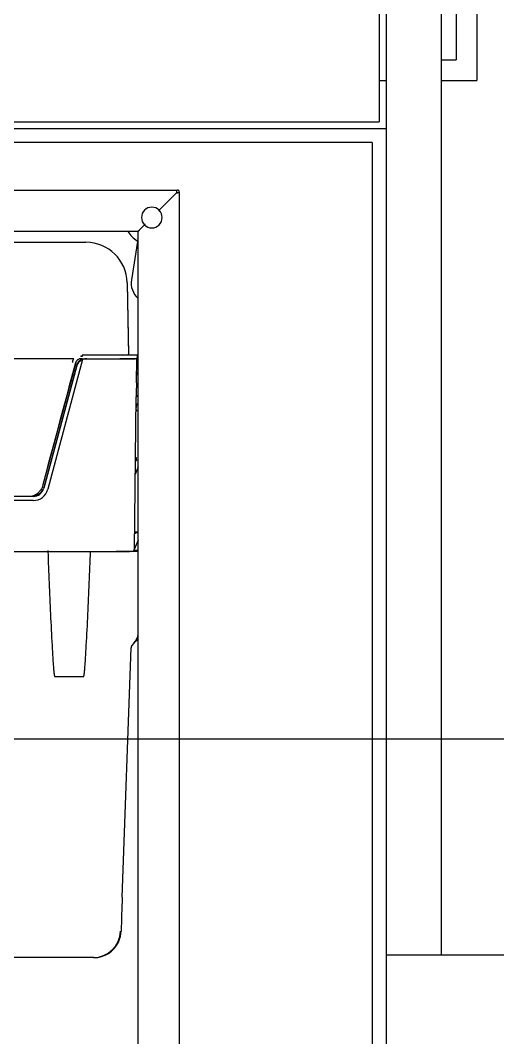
# Model space of a CAD drawing. Header units: millimetres. Extents: x 976 to 9349, y -1578 to 2211.
# Drawn here: x 3452.4 to 3487, y 1219.2 to 1293.1 of the extents above; entities that cross this region are included whole.
import ezdxf

# ---------------------------------------------------------------- set-up
doc = ezdxf.new("R2010")
doc.units = ezdxf.units.MM
for name, color, linetype in [('Meble', 42, 'Continuous'), ('Płytki', 254, 'Continuous'), ('Wbudowane', 175, 'Continuous'), ('Ściany', 7, 'Continuous')]:
    doc.layers.add(name, color=color, linetype=linetype)

# ---------------------------------------------------------------- blocks, each defined once
blk = doc.blocks.new('Z$W@#24225')
at = {"linetype": 'Continuous'}
for p, q in [((0.16, 116.62), (49.84, 116.62)), ((48.529, 115.151), (49.798, 116.42)), ((49.8, 116.418), (48.531, 115.149)), ((49.798, 116.42), (49.8, 116.418)), ((50, 9.12), (50, 116.46)), ((48.494, 115.116), (48.529, 115.151)), ((48.531, 115.149), (48.496, 115.114)), ((46.998, 113.62), (47.198, 113.82)), ((47.2, 113.818), (47, 113.618)), ((47.198, 113.82), (47.469, 114.091)), ((47.471, 114.089), (47.2, 113.818)), ((47.469, 114.091), (47.504, 114.126)), ((47.506, 114.124), (47.471, 114.089)), ((3.002, 113.62), (46.998, 113.62)), ((47, 16.92), (47, 113.618)), ((32.8, 112.83), (43.209, 112.83)), ((46.961, 112.875), (46.519, 110.107)), ((46.208, 109.883), (46.299, 104.687)), ((46.208, 109.823), (46.299, 104.627)), ((42.337, 104.37), (34.301, 104.37)), ((42.972, 104.303), (40.449, 94.885)), ((42.857, 104.572), (42.953, 104.572)), ((42.857, 104.572), (42.857, 104.522)), ((42.953, 104.522), (42.857, 104.522)), ((42.953, 104.37), (42.857, 104.37)), ((42.953, 104.591), (42.953, 104.577)), ((42.953, 104.572), (42.953, 104.522)), ((42.953, 104.37), (46.794, 104.37)), ((42.953, 104.232), (42.953, 104.37)), ((42.972, 104.363), (42.953, 104.29)), ((43.293, 104.37), (45.671, 104.37)), ((46.9, 104.37), (45.671, 104.37)), ((46.35, 104.64), (46.901, 104.631)), ((46.88, 102.621), (46.9, 104.37)), ((46.899, 104.37), (46.9, 104.43)), ((46.899, 104.37), (46.95, 104.37)), ((42.472, 104.074), (40.094, 95.2)), ((42.521, 103.837), (40.159, 95.023)), ((42.521, 103.777), (40.159, 94.963)), ((46.743, 90.568), (46.869, 101.601)), ((46.89, 100.594), (46.89, 100.612)), ((46.816, 96.938), (46.835, 96.938)), ((46.818, 97.184), (46.86, 97.184)), ((47, 97.012), (46.857, 96.987)), ((47, 96.991), (46.86, 96.967)), ((47, 96.506), (46.825, 96.042)), ((46.825, 96.042), (46.805, 95.988)), ((39.386, 94.37), (32.785, 94.37)), ((39.386, 94.07), (32.8, 94.07)), ((46.811, 91.784), (47, 91.801)), ((46.811, 91.724), (47, 91.741)), ((47, 91.186), (46.795, 90.678)), ((36.7, 90.37), (40, 90.37)), ((40, 90.37), (40.361, 90.37)), ((40.361, 90.37), (40.452, 90.37)), ((40.452, 90.37), (43.548, 90.37)), ((43.548, 90.37), (43.639, 90.37)), ((43.639, 90.37), (44, 90.37)), ((44, 90.37), (44.787, 90.37)), ((44.787, 90.37), (46.373, 90.37)), ((45.511, 90.37), (45.402, 90.37)), ((46.543, 90.37), (45.511, 90.37)), ((47, 90.37), (46.411, 90.37)), ((47, 90.43), (46.686, 90.43)), ((46.71, 90.43), (46.711, 90.46)), ((46.71, 90.46), (46.71, 90.43)), ((46.711, 90.46), (46.711, 90.472)), ((46.75, 90.568), (46.742, 90.549)), ((46.795, 90.678), (46.75, 90.568)), ((46.996, 84.391), (47, 84.641)), ((46.703, 83.702), (46.529, 83.528)), ((46.998, 83.997), (46.703, 83.702)), ((45.852, 65.255), (46.49, 83.375)), ((40.949, 81.286), (43.051, 81.286)), ((43.735, 60.87), (35.596, 60.87)), ((43.789, 60.87), (43.735, 60.87))]:
    blk.add_line(p, q, dxfattribs=at)
for centre, radius, start, end in [((49.84, 116.46), 0.16, 0, 90), ((48, 114.62), 0.75, 45.10804, 224.89196), ((48, 114.62), 0.75, 225.10804, 44.89196), ((48, 114.62), 2, 210, 237.94574), ((48, 109.87), 1.5, 170.91528, 228.18969), ((42.877, 103.957), 0.68, 142.57217, 164.37087), ((42.337, 104.369), 0.000725, 54.46603, 92.49064), ((43.293, 103.63), 0.8, 113.68219, 165), ((43.293, 103.57), 0.8, 113.68219, 165), ((44.211, -3139.973), 3244.605, 89.952493, 90.022205), ((43.293, 103.57), 0.8, 90, 113.68219), ((45.2, 260.486), 155.85, 270.25288, 270.39198), ((46.319, 102.592), 2.048, 89.13554, 91.48546), ((46.9, 104.581), 0.05, 359.98, 89.02005), ((-3992.424, 1180.926), 4176.124, 344.937754, 345.057154), ((47.289, 103.42), 0.4, 179.35, 223.6877), ((47.188, 103.38), 0.3, 228.52723, 231.16958), ((101.435, 101.492), 54.567, 178.81441, 179.88559), ((46.907, 100.607), 0.05, 144.86019, 174.66506), ((47.26, 100.82), 0.4, 130.49382, 179.35), ((47.221, 100.567), 0.335, 167.49531, 172.26092), ((-49.68, 370.49), 286.652, 289.68745, 289.7109), ((46.866, 96.997), 0.05, 102.98232, 179.35), ((46.866, 96.937), 0.05, 100, 179.35), ((46.865, 96.937), 0.03, 100, 179.35), ((39.386, 95.17), 0.8, 270, 345), ((39.386, 95.17), 1.1, 270, 345), ((39.386, 95.23), 0.8, 273.62311, 334.51414), ((39.386, 95.23), 0.8, 343.38389, 345), ((46.807, 91.834), 0.05, 183.2959, 275), ((46.807, 91.774), 0.05, 179.35, 275), ((46.543, 90.57), 0.2, 270, 359.35), ((45.996, 84.409), 1, 315, 359), ((43.704, 62.877), 2.063, 335.90795, 357.86566)]:
    blk.add_arc(centre, radius, start, end, dxfattribs=at)
for centre, major_axis, ratio, start_param, end_param in [((43.208, 109.83), (-2.679, -1.351), 0.999812, 2.692049, 4.245243), ((46.349, 104.688), (-0.05, 0), 0.999848, 0.017451, 1.570796), ((42.222, 104.14), (0.0483, -0.0129), 0.002866, 4.713157, 6.26353), ((46.902, 102.779), (0.02, -0.0002), 0.992784, 1.599512, 3.141593), ((47.269, 101.596), (-0.4, 0.005), 0.402549, 5.453096, 6.283185), ((46.908, 100.628), (0.05, -0.0006), 0.242043, 1.590997, 3.141593), ((46.869, 97.192), (0.012, 0.205), 0.04045, 1.61242, 3.151117), ((46.806, 91.672), (-0.05, 0.0006), 0.017451, 4.712587, 6.283185), ((46.806, 91.674), (-0.0055, -0.0507), 0.001464, 1.553699, 3.141882), ((46.793, 90.567), (-0.05, 0.0006), 0.017451, 5.75765, 6.283185), ((46.79, 83.364), (-0.212, 0.212), 0.999673, 0, 0.750655), ((45.848, 65.059), (-0.397, -11.258), 0.00031, 4.694936, 4.914367), ((43.735, 62.87), (0, -2), 0.998989, 0, 1.535895), ((43.789, 62.87), (2, 0), 0.999848, 4.712389, 5.828126)]:
    blk.add_ellipse(centre, major_axis=major_axis, ratio=ratio, start_param=start_param, end_param=end_param, dxfattribs=at)
for points, knots in [([(49.798, 116.42), (49.801, 116.446), (49.805, 116.472), (49.812, 116.521), (49.815, 116.543), (49.822, 116.58), (49.826, 116.595), (49.833, 116.615), (49.836, 116.62), (49.84, 116.62)], [0, 0, 0, 0, 0.25, 0.25, 0.5, 0.5, 0.75, 0.75, 1, 1, 1, 1]), ([(49.8, 116.418), (49.813, 116.42), (49.839, 116.423), (49.864, 116.427), (49.889, 116.43), (49.912, 116.434), (49.932, 116.437), (49.951, 116.441), (49.967, 116.444), (49.98, 116.448), (49.99, 116.451), (49.997, 116.455), (50, 116.458), (50, 116.46)], [0, 0, 0, 0, 0.125, 0.25, 0.25, 0.375, 0.5, 0.5, 0.625, 0.75, 0.75, 0.875, 1, 1, 1, 1]), ([(46.966, 113.054), (46.969, 113.059), (46.972, 113.065), (46.976, 113.074), (46.976, 113.077), (46.976, 113.079)], [0, 0, 0, 0, 0.5, 0.5, 1, 1, 1, 1]), ([(46.976, 113.079), (46.98, 113.078), (46.986, 113.078), (46.995, 113.082), (46.997, 113.084), (47, 113.086)], [0, 0, 0, 0, 0.5, 0.5, 0.6959965, 0.6959965, 0.6959965, 0.6959965]), ([(46.976, 113.079), (46.976, 113.079), (46.976, 113.079), (46.976, 113.079), (46.976, 113.079), (46.976, 113.079), (46.976, 113.079)], [0, 0, 0, 0, 0.519477, 0.519477, 0.519477, 1, 1, 1, 1]), ([(46.939, 112.925), (46.947, 112.92), (46.954, 112.912), (46.962, 112.894), (46.963, 112.884), (46.961, 112.875)], [0, 0, 0, 0, 0.5, 0.5, 1, 1, 1, 1]), ([(42.857, 104.37), (42.813, 104.37), (42.77, 104.363), (42.687, 104.335), (42.649, 104.314), (42.597, 104.274), (42.581, 104.26), (42.551, 104.228), (42.538, 104.211), (42.513, 104.175), (42.503, 104.156), (42.485, 104.116), (42.477, 104.096), (42.472, 104.074)], [0, 0, 0, 0, 0.25, 0.25, 0.5, 0.5, 0.625, 0.625, 0.75, 0.75, 0.875, 0.875, 1, 1, 1, 1]), ([(46.907, 100.64), (46.903, 100.628), (46.899, 100.616), (46.892, 100.598), (46.89, 100.592), (46.89, 100.594)], [0, 0, 0, 0, 0.5, 0.5, 1, 1, 1, 1]), ([(40.094, 95.2), (40.077, 95.136), (40.055, 95.075), (40.001, 94.956), (39.969, 94.899), (39.896, 94.789), (39.855, 94.738), (39.766, 94.643), (39.718, 94.599), (39.639, 94.539), (39.612, 94.519), (39.557, 94.484), (39.529, 94.467), (39.443, 94.421), (39.383, 94.395), (39.314, 94.372), (39.307, 94.37), (39.301, 94.367)], [0, 0, 0, 0, 0.125, 0.125, 0.25, 0.25, 0.375, 0.375, 0.5, 0.5, 0.5625, 0.5625, 0.625, 0.625, 0.75, 0.75, 0.7632579, 0.7632579, 0.7632579, 0.7632579]), ([(40.452, 90.37), (40.512, 88.854), (40.574, 87.337), (40.677, 85.063), (40.713, 84.305), (40.776, 83.169), (40.798, 82.79), (40.836, 82.222), (40.85, 82.033), (40.874, 81.75), (40.883, 81.655), (40.899, 81.514), (40.905, 81.467), (40.915, 81.397), (40.919, 81.373), (40.926, 81.338), (40.929, 81.327), (40.934, 81.31), (40.936, 81.304), (40.941, 81.293), (40.943, 81.286), (40.949, 81.286)], [0, 0, 0, 0, 0.5, 0.5, 0.75, 0.75, 0.875, 0.875, 0.9375, 0.9375, 0.96875, 0.96875, 0.984375, 0.984375, 0.992188, 0.992188, 0.996094, 0.996094, 0.998047, 0.998047, 1, 1, 1, 1]), ([(43.051, 81.286), (43.057, 81.286), (43.059, 81.293), (43.064, 81.304), (43.066, 81.31), (43.071, 81.327), (43.074, 81.338), (43.081, 81.373), (43.085, 81.397), (43.095, 81.467), (43.101, 81.514), (43.117, 81.656), (43.126, 81.75), (43.15, 82.034), (43.164, 82.223), (43.202, 82.79), (43.224, 83.169), (43.287, 84.306), (43.323, 85.064), (43.426, 87.337), (43.488, 88.854), (43.548, 90.37)], [0, 0, 0, 0, 0.001953, 0.001953, 0.003906, 0.003906, 0.007812, 0.007812, 0.015625, 0.015625, 0.03125, 0.03125, 0.0625, 0.0625, 0.125, 0.125, 0.25, 0.25, 0.5, 0.5, 1, 1, 1, 1]), ([(45.59, 62.043), (45.59, 62.043), (45.591, 62.044), (45.592, 62.047), (45.596, 62.056), (45.605, 62.078), (45.62, 62.114), (45.63, 62.142), (45.636, 62.159)], [0.1948991, 0.1948991, 0.1948991, 0.1948991, 0.2190669, 0.2695099, 0.3596822, 0.5079799, 0.750573, 1, 1, 1, 1]), ([(45.585, 61.991), (45.589, 61.998), (45.591, 62.004), (45.594, 62.019), (45.595, 62.026), (45.595, 62.033)], [0, 0, 0, 0, 0.5, 0.5, 1, 1, 1, 1])]:
    blk.add_open_spline(points, degree=3, knots=knots, dxfattribs=at)
for points in [[(46.95, 104.522), (46.95, 104.542), (46.95, 104.561), (46.95, 104.581)], [(46.95, 104.37), (46.95, 104.42), (46.95, 104.471), (46.95, 104.521)], [(40.452, 90.43), (40.453, 90.415), (40.453, 90.401), (40.454, 90.386)]]:
    blk.add_open_spline(points, degree=3, dxfattribs=at)
blk = doc.blocks.new('Z$W@#30485')
for p in [(79, 134.2), (0, 0)]:
    blk.add_line(p, (79, 0))
blk = doc.blocks.new('Z$W@#19358')
for p, q in [((0, 60), (70, 60)), ((0, 60), (0, 0)), ((70, 60), (70, 0)), ((0, 52), (70, 52)), ((0, 0), (70, 0))]:
    blk.add_line(p, q)
blk = doc.blocks.new('Z$W@#10491')
for p, q in [((16, 150), (16, 0)), ((20, 150), (20, 0)), ((13.4, 88.5), (13.4, 63.5)), ((20.5, 88.5), (20.5, 63.5)), ((14.9, 87), (14.9, 65)), ((16, 65), (14.9, 65)), ((16, 63.5), (13.4, 63.5)), ((20.5, 63.5), (20, 63.5)), ((20, 0), (16, 0))]:
    blk.add_line(p, q)

msp = doc.modelspace()

# ---------------------------------------------------------------- linework, layer by layer
at = {"layer": 'Płytki'}
for p, q in [((3478.939, 1285.221), (3399.939, 1285.221)), ((3478.939, 1285.221), (3478.939, 1225.221)), ((3399.347, 1240.921), (3548.939, 1240.921)), ((3478.939, 1225.221), (3548.939, 1225.221)), ((3478.939, 1225.221), (3478.939, 1164.221))]:
    msp.add_line(p, q, dxfattribs=at)
at = {"layer": 'Ściany'}
for q in [(3400.939, 1284.221), (3477.939, 1164.221)]:
    msp.add_line((3477.939, 1284.221), q, dxfattribs=at)

# ---------------------------------------------------------------- block references
msp.add_blockref('Z$W@#24225', (3413.939, 1164.152))
at = {"layer": 'Meble'}
msp.add_blockref('Z$W@#30485', (3399.439, 1285.721), dxfattribs=at)
at = {"layer": 'Wbudowane', "xscale": -1}
msp.add_blockref('Z$W@#10491', (3498.939, 1225.221), dxfattribs=at)
at = {"layer": 'Wbudowane'}
msp.add_blockref('Z$W@#19358', (3478.939, 1165.221), dxfattribs=at)

doc.saveas('drawing.dxf')
